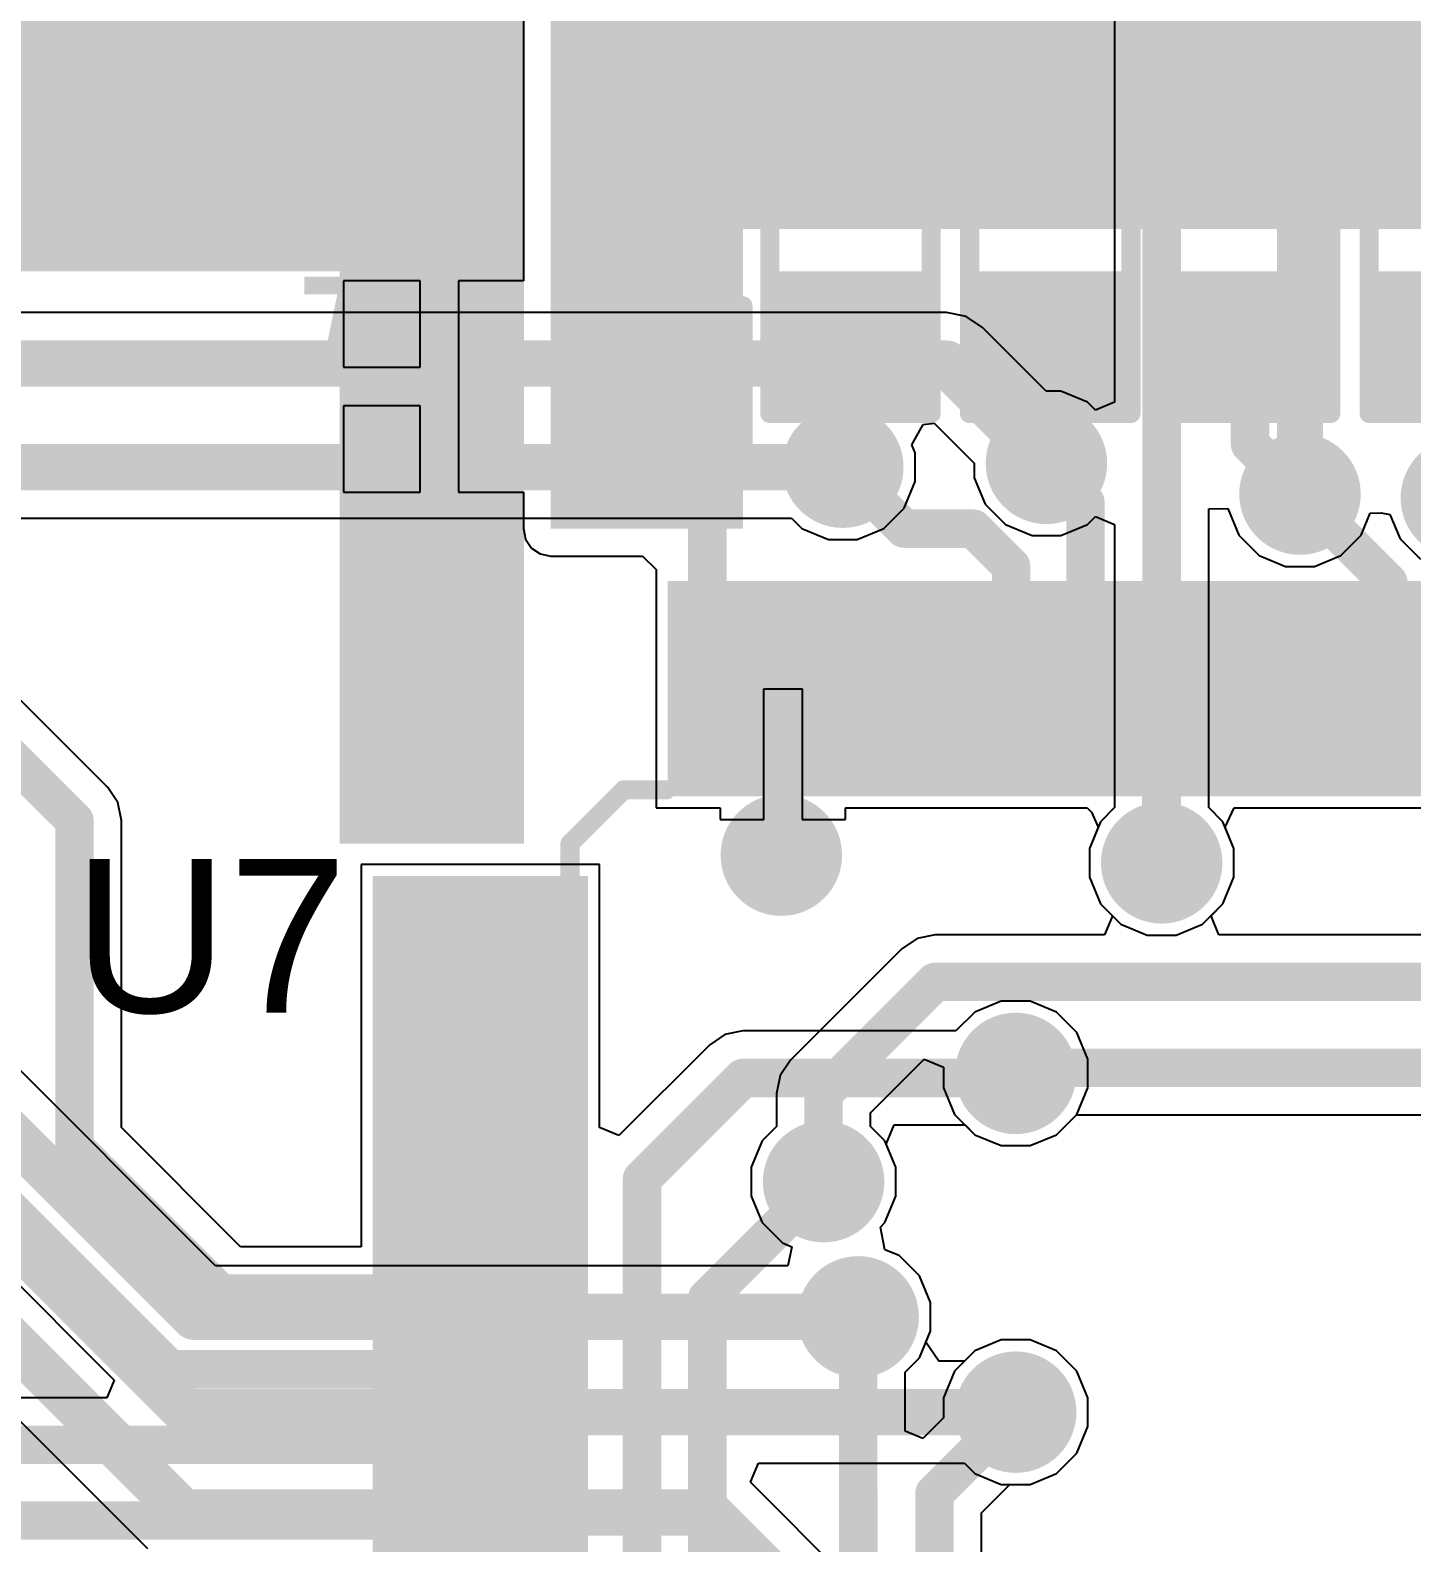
# Model space of a CAD drawing. Header units: millimetres. Extents: x -0.21 to 3.18, y -0.07 to 2.49.
# Drawn here: x 1.6935 to 2.0531, y 1.281 to 1.6747 of the extents above; entities that cross this region are included whole.
import ezdxf

# ---------------------------------------------------------------- set-up
doc = ezdxf.new("R2010")
doc.units = ezdxf.units.MM
doc.header["$MEASUREMENT"] = 0
for name, color, linetype in [('BottomLayer', 5, 'Continuous'), ('BottomSolder', 6, 'Continuous'), ('TopLayer', 1, 'Continuous'), ('TopOverlay', 2, 'Continuous'), ('TopPaste', 8, 'Continuous'), ('TopSolder', 216, 'Continuous'), ('ViaHoleLayer', 16, 'Continuous')]:
    doc.layers.add(name, color=color, linetype=linetype)
doc.styles.add('Arial', font='', dxfattribs={"height": 0.2})
doc.styles.get('Arial').set_extended_font_data('Arial')

# ---------------------------------------------------------------- blocks, each defined once
blk = doc.blocks.new('48_LQFP__7_7___16')
at = {"layer": 'TopLayer'}
for points in [[(0.19134, 0.05551), (0.19134, 0.04291), (0.14331, 0.04291), (0.14331, 0.05551)], [(0.19134, 0.03583), (0.19134, 0.02323), (0.14331, 0.02323), (0.14331, 0.03583)], [(0.19134, 0.01614), (0.19134, 0.00354), (0.14331, 0.00354), (0.14331, 0.01614)], [(0.19134, -0.00354), (0.19134, -0.01614), (0.14331, -0.01614), (0.14331, -0.00354)], [(0.19134, -0.02323), (0.19134, -0.03583), (0.14331, -0.03583), (0.14331, -0.02323)], [(0.19134, -0.04291), (0.19134, -0.05551), (0.14331, -0.05551), (0.14331, -0.04291)], [(0.19134, -0.0626), (0.19134, -0.0752), (0.14331, -0.0752), (0.14331, -0.0626)], [(0.19134, -0.08228), (0.19134, -0.09488), (0.14331, -0.09488), (0.14331, -0.08228)], [(0.19134, -0.10197), (0.19134, -0.11457), (0.14331, -0.11457), (0.14331, -0.10197)], [(-0.0626, -0.14331), (-0.0626, -0.19134), (-0.0752, -0.19134), (-0.0752, -0.14331)], [(-0.04291, -0.14331), (-0.04291, -0.19134), (-0.05551, -0.19134), (-0.05551, -0.14331)], [(-0.02323, -0.14331), (-0.02323, -0.19134), (-0.03583, -0.19134), (-0.03583, -0.14331)], [(-0.00354, -0.14331), (-0.00354, -0.19134), (-0.01614, -0.19134), (-0.01614, -0.14331)], [(0.01614, -0.14331), (0.01614, -0.19134), (0.00354, -0.19134), (0.00354, -0.14331)], [(0.03583, -0.14331), (0.03583, -0.19134), (0.02323, -0.19134), (0.02323, -0.14331)], [(0.05551, -0.14331), (0.05551, -0.19134), (0.04291, -0.19134), (0.04291, -0.14331)], [(0.0752, -0.14331), (0.0752, -0.19134), (0.0626, -0.19134), (0.0626, -0.14331)], [(0.09488, -0.14331), (0.09488, -0.19134), (0.08228, -0.19134), (0.08228, -0.14331)], [(0.11457, -0.14331), (0.11457, -0.19134), (0.10197, -0.19134), (0.10197, -0.14331)]]:
    blk.add_hatch(color=1, dxfattribs=at).paths.add_polyline_path(points)
at = {"layer": 'TopPaste'}
for points in [[(0.19134, 0.05551), (0.19134, 0.04291), (0.14331, 0.04291), (0.14331, 0.05551)], [(0.19134, 0.03583), (0.19134, 0.02323), (0.14331, 0.02323), (0.14331, 0.03583)], [(0.19134, 0.01614), (0.19134, 0.00354), (0.14331, 0.00354), (0.14331, 0.01614)], [(0.19134, -0.00354), (0.19134, -0.01614), (0.14331, -0.01614), (0.14331, -0.00354)], [(0.19134, -0.02323), (0.19134, -0.03583), (0.14331, -0.03583), (0.14331, -0.02323)], [(0.19134, -0.04291), (0.19134, -0.05551), (0.14331, -0.05551), (0.14331, -0.04291)], [(0.19134, -0.0626), (0.19134, -0.0752), (0.14331, -0.0752), (0.14331, -0.0626)], [(0.19134, -0.08228), (0.19134, -0.09488), (0.14331, -0.09488), (0.14331, -0.08228)], [(0.19134, -0.10197), (0.19134, -0.11457), (0.14331, -0.11457), (0.14331, -0.10197)], [(-0.0626, -0.14331), (-0.0626, -0.19134), (-0.0752, -0.19134), (-0.0752, -0.14331)], [(-0.04291, -0.14331), (-0.04291, -0.19134), (-0.05551, -0.19134), (-0.05551, -0.14331)], [(-0.02323, -0.14331), (-0.02323, -0.19134), (-0.03583, -0.19134), (-0.03583, -0.14331)], [(-0.00354, -0.14331), (-0.00354, -0.19134), (-0.01614, -0.19134), (-0.01614, -0.14331)], [(0.01614, -0.14331), (0.01614, -0.19134), (0.00354, -0.19134), (0.00354, -0.14331)], [(0.03583, -0.14331), (0.03583, -0.19134), (0.02323, -0.19134), (0.02323, -0.14331)], [(0.05551, -0.14331), (0.05551, -0.19134), (0.04291, -0.19134), (0.04291, -0.14331)], [(0.0752, -0.14331), (0.0752, -0.19134), (0.0626, -0.19134), (0.0626, -0.14331)], [(0.09488, -0.14331), (0.09488, -0.19134), (0.08228, -0.19134), (0.08228, -0.14331)], [(0.11457, -0.14331), (0.11457, -0.19134), (0.10197, -0.19134), (0.10197, -0.14331)]]:
    blk.add_hatch(color=8, dxfattribs=at).paths.add_polyline_path(points)
at = {"layer": 'TopSolder'}
for points in [[(0.19534, 0.05951), (0.19534, 0.03891), (0.13931, 0.03891), (0.13931, 0.05951)], [(0.19534, 0.03983), (0.19534, 0.01923), (0.13931, 0.01923), (0.13931, 0.03983)], [(0.19534, 0.02014), (0.19534, -0.00046), (0.13931, -0.00046), (0.13931, 0.02014)], [(0.19534, 0.00046), (0.19534, -0.02014), (0.13931, -0.02014), (0.13931, 0.00046)], [(0.19534, -0.01923), (0.19534, -0.03983), (0.13931, -0.03983), (0.13931, -0.01923)], [(0.19534, -0.03891), (0.19534, -0.05951), (0.13931, -0.05951), (0.13931, -0.03891)], [(0.19534, -0.0586), (0.19534, -0.0792), (0.13931, -0.0792), (0.13931, -0.0586)], [(0.19534, -0.07828), (0.19534, -0.09888), (0.13931, -0.09888), (0.13931, -0.07828)], [(0.19534, -0.09797), (0.19534, -0.11857), (0.13931, -0.11857), (0.13931, -0.09797)], [(-0.0586, -0.13931), (-0.0586, -0.19534), (-0.0792, -0.19534), (-0.0792, -0.13931)], [(-0.03891, -0.13931), (-0.03891, -0.19534), (-0.05951, -0.19534), (-0.05951, -0.13931)], [(-0.01923, -0.13931), (-0.01923, -0.19534), (-0.03983, -0.19534), (-0.03983, -0.13931)], [(0.00046, -0.13931), (0.00046, -0.19534), (-0.02014, -0.19534), (-0.02014, -0.13931)], [(0.02014, -0.13931), (0.02014, -0.19534), (-0.00046, -0.19534), (-0.00046, -0.13931)], [(0.03983, -0.13931), (0.03983, -0.19534), (0.01923, -0.19534), (0.01923, -0.13931)], [(0.05951, -0.13931), (0.05951, -0.19534), (0.03891, -0.19534), (0.03891, -0.13931)], [(0.0792, -0.13931), (0.0792, -0.19534), (0.0586, -0.19534), (0.0586, -0.13931)], [(0.09888, -0.13931), (0.09888, -0.19534), (0.07828, -0.19534), (0.07828, -0.13931)], [(0.11857, -0.13931), (0.11857, -0.19534), (0.09797, -0.19534), (0.09797, -0.13931)]]:
    blk.add_hatch(color=216, dxfattribs=at).paths.add_polyline_path(points)
at = {"layer": 'TopOverlay', "const_width": 0.005}
for points in [[(0.144, -0.119), (0.144, -0.127)], [(0.144, -0.127), (0.13, -0.141)], [(0.13, -0.141), (0.119, -0.141)]]:
    blk.add_lwpolyline(points, dxfattribs=at)
at = {"layer": 'TopOverlay', "const_width": 0.0025}
for points in [[(0.14275, -0.119, 1), (0.14525, -0.119, 1)], [(0.14275, -0.127, 1), (0.14525, -0.127, 1)], [(0.14275, -0.127, 1), (0.14525, -0.127, 1)], [(0.11775, -0.141, 1), (0.12025, -0.141, 1)], [(0.12875, -0.141, 1), (0.13125, -0.141, 1)], [(0.12875, -0.141, 1), (0.13125, -0.141, 1)]]:
    blk.add_lwpolyline(points, format="xyb", close=True, dxfattribs=at)
blk = doc.blocks.new('R___0603_25')
at = {"layer": 'TopLayer'}
for points in [[(-0.015, 0.0175), (-0.015, -0.0175), (-0.045, -0.0175), (-0.045, 0.0175)], [(0.045, 0.0175), (0.045, -0.0175), (0.015, -0.0175), (0.015, 0.0175)]]:
    blk.add_hatch(color=1, dxfattribs=at).paths.add_polyline_path(points)
at = {"layer": 'TopPaste'}
for points in [[(-0.015, 0.0175), (-0.015, -0.0175), (-0.045, -0.0175), (-0.045, 0.0175)], [(0.045, 0.0175), (0.045, -0.0175), (0.015, -0.0175), (0.015, 0.0175)]]:
    blk.add_hatch(color=8, dxfattribs=at).paths.add_polyline_path(points)
at = {"layer": 'TopSolder'}
for points in [[(-0.011, 0.0215), (-0.011, -0.0215), (-0.049, -0.0215), (-0.049, 0.0215)], [(0.049, 0.0215), (0.049, -0.0215), (0.011, -0.0215), (0.011, 0.0215)]]:
    blk.add_hatch(color=216, dxfattribs=at).paths.add_polyline_path(points)
at = {"layer": 'TopOverlay', "const_width": 0.005}
for points in [[(-0.048, -0.021), (-0.048, 0.021)], [(0.048, 0.021), (-0.048, 0.021)], [(0.048, -0.021), (0.048, 0.021)], [(0.048, -0.021), (-0.048, -0.021)]]:
    blk.add_lwpolyline(points, dxfattribs=at)
at = {"layer": 'TopOverlay', "const_width": 0.0025}
for points in [[(-0.04925, 0.021, 1), (-0.04675, 0.021, 1)], [(-0.04925, 0.021, 1), (-0.04675, 0.021, 1)], [(0.04675, 0.021, 1), (0.04925, 0.021, 1)], [(0.04675, 0.021, 1), (0.04925, 0.021, 1)], [(-0.04925, -0.021, 1), (-0.04675, -0.021, 1)], [(-0.04925, -0.021, 1), (-0.04675, -0.021, 1)], [(0.04675, -0.021, 1), (0.04925, -0.021, 1)], [(0.04675, -0.021, 1), (0.04925, -0.021, 1)]]:
    blk.add_lwpolyline(points, format="xyb", close=True, dxfattribs=at)
blk = doc.blocks.new('R___0603_26')
at = {"layer": 'TopLayer'}
for points in [[(-0.015, 0.0175), (-0.015, -0.0175), (-0.045, -0.0175), (-0.045, 0.0175)], [(0.045, 0.0175), (0.045, -0.0175), (0.015, -0.0175), (0.015, 0.0175)]]:
    blk.add_hatch(color=1, dxfattribs=at).paths.add_polyline_path(points)
at = {"layer": 'TopPaste'}
for points in [[(-0.015, 0.0175), (-0.015, -0.0175), (-0.045, -0.0175), (-0.045, 0.0175)], [(0.045, 0.0175), (0.045, -0.0175), (0.015, -0.0175), (0.015, 0.0175)]]:
    blk.add_hatch(color=8, dxfattribs=at).paths.add_polyline_path(points)
at = {"layer": 'TopSolder'}
for points in [[(-0.011, 0.0215), (-0.011, -0.0215), (-0.049, -0.0215), (-0.049, 0.0215)], [(0.049, 0.0215), (0.049, -0.0215), (0.011, -0.0215), (0.011, 0.0215)]]:
    blk.add_hatch(color=216, dxfattribs=at).paths.add_polyline_path(points)
at = {"layer": 'TopOverlay', "const_width": 0.005}
for points in [[(-0.048, -0.021), (-0.048, 0.021)], [(0.048, 0.021), (-0.048, 0.021)], [(0.048, -0.021), (0.048, 0.021)], [(0.048, -0.021), (-0.048, -0.021)]]:
    blk.add_lwpolyline(points, dxfattribs=at)
at = {"layer": 'TopOverlay', "const_width": 0.0025}
for points in [[(-0.04925, 0.021, 1), (-0.04675, 0.021, 1)], [(-0.04925, 0.021, 1), (-0.04675, 0.021, 1)], [(0.04675, 0.021, 1), (0.04925, 0.021, 1)], [(0.04675, 0.021, 1), (0.04925, 0.021, 1)], [(-0.04925, -0.021, 1), (-0.04675, -0.021, 1)], [(-0.04925, -0.021, 1), (-0.04675, -0.021, 1)], [(0.04675, -0.021, 1), (0.04925, -0.021, 1)], [(0.04675, -0.021, 1), (0.04925, -0.021, 1)]]:
    blk.add_lwpolyline(points, format="xyb", close=True, dxfattribs=at)
blk = doc.blocks.new('R___0603_33')
at = {"layer": 'TopLayer'}
for points in [[(-0.015, 0.0175), (-0.015, -0.0175), (-0.045, -0.0175), (-0.045, 0.0175)], [(0.045, 0.0175), (0.045, -0.0175), (0.015, -0.0175), (0.015, 0.0175)]]:
    blk.add_hatch(color=1, dxfattribs=at).paths.add_polyline_path(points)
at = {"layer": 'TopPaste'}
for points in [[(-0.015, 0.0175), (-0.015, -0.0175), (-0.045, -0.0175), (-0.045, 0.0175)], [(0.045, 0.0175), (0.045, -0.0175), (0.015, -0.0175), (0.015, 0.0175)]]:
    blk.add_hatch(color=8, dxfattribs=at).paths.add_polyline_path(points)
at = {"layer": 'TopSolder'}
for points in [[(-0.011, 0.0215), (-0.011, -0.0215), (-0.049, -0.0215), (-0.049, 0.0215)], [(0.049, 0.0215), (0.049, -0.0215), (0.011, -0.0215), (0.011, 0.0215)]]:
    blk.add_hatch(color=216, dxfattribs=at).paths.add_polyline_path(points)
at = {"layer": 'TopOverlay', "const_width": 0.005}
for points in [[(-0.048, 0.021), (-0.048, -0.021)], [(-0.048, 0.021), (0.048, 0.021)], [(0.048, 0.021), (0.048, -0.021)], [(-0.048, -0.021), (0.048, -0.021)]]:
    blk.add_lwpolyline(points, dxfattribs=at)
at = {"layer": 'TopOverlay', "const_width": 0.0025}
for points in [[(-0.04925, 0.021, 1), (-0.04675, 0.021, 1)], [(-0.04925, 0.021, 1), (-0.04675, 0.021, 1)], [(0.04675, 0.021, 1), (0.04925, 0.021, 1)], [(0.04675, 0.021, 1), (0.04925, 0.021, 1)], [(-0.04925, -0.021, 1), (-0.04675, -0.021, 1)], [(-0.04925, -0.021, 1), (-0.04675, -0.021, 1)], [(0.04675, -0.021, 1), (0.04925, -0.021, 1)], [(0.04675, -0.021, 1), (0.04925, -0.021, 1)]]:
    blk.add_lwpolyline(points, format="xyb", close=True, dxfattribs=at)
blk = doc.blocks.new('R___0603_34')
at = {"layer": 'TopLayer'}
for points in [[(-0.015, 0.0175), (-0.015, -0.0175), (-0.045, -0.0175), (-0.045, 0.0175)], [(0.045, 0.0175), (0.045, -0.0175), (0.015, -0.0175), (0.015, 0.0175)]]:
    blk.add_hatch(color=1, dxfattribs=at).paths.add_polyline_path(points)
at = {"layer": 'TopPaste'}
for points in [[(-0.015, 0.0175), (-0.015, -0.0175), (-0.045, -0.0175), (-0.045, 0.0175)], [(0.045, 0.0175), (0.045, -0.0175), (0.015, -0.0175), (0.015, 0.0175)]]:
    blk.add_hatch(color=8, dxfattribs=at).paths.add_polyline_path(points)
at = {"layer": 'TopSolder'}
for points in [[(-0.011, 0.0215), (-0.011, -0.0215), (-0.049, -0.0215), (-0.049, 0.0215)], [(0.049, 0.0215), (0.049, -0.0215), (0.011, -0.0215), (0.011, 0.0215)]]:
    blk.add_hatch(color=216, dxfattribs=at).paths.add_polyline_path(points)
at = {"layer": 'TopOverlay', "const_width": 0.005}
for points in [[(-0.048, 0.021), (-0.048, -0.021)], [(-0.048, 0.021), (0.048, 0.021)], [(0.048, 0.021), (0.048, -0.021)], [(-0.048, -0.021), (0.048, -0.021)]]:
    blk.add_lwpolyline(points, dxfattribs=at)
at = {"layer": 'TopOverlay', "const_width": 0.0025}
for points in [[(-0.04925, 0.021, 1), (-0.04675, 0.021, 1)], [(-0.04925, 0.021, 1), (-0.04675, 0.021, 1)], [(0.04675, 0.021, 1), (0.04925, 0.021, 1)], [(0.04675, 0.021, 1), (0.04925, 0.021, 1)], [(-0.04925, -0.021, 1), (-0.04675, -0.021, 1)], [(-0.04925, -0.021, 1), (-0.04675, -0.021, 1)], [(0.04675, -0.021, 1), (0.04925, -0.021, 1)], [(0.04675, -0.021, 1), (0.04925, -0.021, 1)]]:
    blk.add_lwpolyline(points, format="xyb", close=True, dxfattribs=at)
blk = doc.blocks.new('C___0603_116')
at = {"layer": 'TopLayer'}
for points in [[(-0.015, 0.0175), (-0.015, -0.0175), (-0.045, -0.0175), (-0.045, 0.0175)], [(0.045, 0.0175), (0.045, -0.0175), (0.015, -0.0175), (0.015, 0.0175)]]:
    blk.add_hatch(color=1, dxfattribs=at).paths.add_polyline_path(points)
at = {"layer": 'TopPaste'}
for points in [[(-0.015, 0.0175), (-0.015, -0.0175), (-0.045, -0.0175), (-0.045, 0.0175)], [(0.045, 0.0175), (0.045, -0.0175), (0.015, -0.0175), (0.015, 0.0175)]]:
    blk.add_hatch(color=8, dxfattribs=at).paths.add_polyline_path(points)
at = {"layer": 'TopSolder'}
for points in [[(-0.01264, 0.01986), (-0.01264, -0.01986), (-0.04736, -0.01986), (-0.04736, 0.01986)], [(0.04736, 0.01986), (0.04736, -0.01986), (0.01264, -0.01986), (0.01264, 0.01986)]]:
    blk.add_hatch(color=216, dxfattribs=at).paths.add_polyline_path(points)
at = {"layer": 'TopOverlay', "const_width": 0.005}
for points in [[(-0.049, -0.021), (-0.049, 0.021)], [(-0.049, 0.021), (-0.018, 0.021)], [(0.018, 0.021), (0.049, 0.021)], [(0.049, -0.021), (0.049, 0.021)], [(-0.049, -0.021), (-0.018, -0.021)], [(0.018, -0.021), (0.049, -0.021)]]:
    blk.add_lwpolyline(points, dxfattribs=at)
at = {"layer": 'TopOverlay', "const_width": 0.0025}
for points in [[(-0.05025, 0.021, 1), (-0.04775, 0.021, 1)], [(-0.05025, 0.021, 1), (-0.04775, 0.021, 1)], [(-0.01925, 0.021, 1), (-0.01675, 0.021, 1)], [(0.01675, 0.021, 1), (0.01925, 0.021, 1)], [(0.04775, 0.021, 1), (0.05025, 0.021, 1)], [(0.04775, 0.021, 1), (0.05025, 0.021, 1)], [(-0.05025, -0.021, 1), (-0.04775, -0.021, 1)], [(-0.05025, -0.021, 1), (-0.04775, -0.021, 1)], [(-0.01925, -0.021, 1), (-0.01675, -0.021, 1)], [(0.01675, -0.021, 1), (0.01925, -0.021, 1)], [(0.04775, -0.021, 1), (0.05025, -0.021, 1)], [(0.04775, -0.021, 1), (0.05025, -0.021, 1)]]:
    blk.add_lwpolyline(points, format="xyb", close=True, dxfattribs=at)

msp = doc.modelspace()

# ---------------------------------------------------------------- hatches: boundary and pattern name
at = {"layer": 'BottomLayer'}
h = msp.add_hatch(color=5, dxfattribs=at)
edge = h.paths.add_edge_path()
edge.add_arc((1.905, 1.561), 0.01181, 0, 360)
h = msp.add_hatch(color=5, dxfattribs=at)
edge = h.paths.add_edge_path()
edge.add_arc((1.958, 1.562), 0.01181, 0, 360)
h = msp.add_hatch(color=5, dxfattribs=at)
edge = h.paths.add_edge_path()
edge.add_arc((2.024, 1.554), 0.01181, 0, 360)
h = msp.add_hatch(color=5, dxfattribs=at)
edge = h.paths.add_edge_path()
edge.add_arc((1.8, 1.485), 0.01181, 0, 360)
h = msp.add_hatch(color=5, dxfattribs=at)
edge = h.paths.add_edge_path()
edge.add_arc((1.889, 1.46), 0.01181, 0, 360)
h = msp.add_hatch(color=5, dxfattribs=at)
edge = h.paths.add_edge_path()
edge.add_arc((1.988, 1.458), 0.01181, 0, 360)
h = msp.add_hatch(color=5, dxfattribs=at)
edge = h.paths.add_edge_path()
edge.add_arc((1.95, 1.40319), 0.01181, 0, 360)
h = msp.add_hatch(color=5, dxfattribs=at)
edge = h.paths.add_edge_path()
edge.add_arc((1.9, 1.375), 0.01181, 0, 360)
h = msp.add_hatch(color=5, dxfattribs=at)
edge = h.paths.add_edge_path()
edge.add_arc((1.909, 1.33981), 0.01181, 0, 360)
h = msp.add_hatch(color=5, dxfattribs=at)
edge = h.paths.add_edge_path()
edge.add_arc((1.95, 1.315), 0.01181, 0, 360)
at = {"layer": 'BottomSolder'}
h = msp.add_hatch(color=6, dxfattribs=at)
edge = h.paths.add_edge_path()
edge.add_arc((1.905, 1.561), 0.01581, 0, 360)
h = msp.add_hatch(color=6, dxfattribs=at)
edge = h.paths.add_edge_path()
edge.add_arc((1.958, 1.562), 0.01581, 0, 360)
h = msp.add_hatch(color=6, dxfattribs=at)
edge = h.paths.add_edge_path()
edge.add_arc((2.024, 1.554), 0.01581, 0, 360)
h = msp.add_hatch(color=6, dxfattribs=at)
edge = h.paths.add_edge_path()
edge.add_arc((2.066, 1.553), 0.01581, 0, 360)
h = msp.add_hatch(color=6, dxfattribs=at)
edge = h.paths.add_edge_path()
edge.add_arc((1.8, 1.485), 0.01581, 0, 360)
h = msp.add_hatch(color=6, dxfattribs=at)
edge = h.paths.add_edge_path()
edge.add_arc((1.889, 1.46), 0.01581, 0, 360)
h = msp.add_hatch(color=6, dxfattribs=at)
edge = h.paths.add_edge_path()
edge.add_arc((1.988, 1.458), 0.01581, 0, 360)
h = msp.add_hatch(color=6, dxfattribs=at)
edge = h.paths.add_edge_path()
edge.add_arc((1.95, 1.40319), 0.01581, 0, 360)
h = msp.add_hatch(color=6, dxfattribs=at)
edge = h.paths.add_edge_path()
edge.add_arc((1.9, 1.375), 0.01581, 0, 360)
h = msp.add_hatch(color=6, dxfattribs=at)
edge = h.paths.add_edge_path()
edge.add_arc((1.909, 1.33981), 0.01581, 0, 360)
h = msp.add_hatch(color=6, dxfattribs=at)
edge = h.paths.add_edge_path()
edge.add_arc((1.95, 1.315), 0.01581, 0, 360)
at = {"layer": 'TopLayer'}
for points in [[(1.829, 1.545), (1.879, 1.545), (1.879, 1.821), (1.829, 1.821)], [(1.866, 1.637), (1.921, 1.637), (1.921, 1.821), (1.866, 1.821)], [(1.372, 1.612), (1.822, 1.612), (1.822, 1.71), (1.372, 1.71)], [(1.868, 1.623), (2.422, 1.623), (2.422, 1.686), (1.868, 1.686)], [(1.822, 1.635), (1.774, 1.635), (1.774, 1.463), (1.822, 1.463)]]:
    msp.add_hatch(color=1, dxfattribs=at).paths.add_polyline_path(points)
h = msp.add_hatch(color=1, dxfattribs=at)
edge = h.paths.add_edge_path()
edge.add_arc((1.905, 1.561), 0.01181, 0, 360)
h = msp.add_hatch(color=1, dxfattribs=at)
edge = h.paths.add_edge_path()
edge.add_arc((1.958, 1.562), 0.01181, 0, 360)
h = msp.add_hatch(color=1, dxfattribs=at)
edge = h.paths.add_edge_path()
edge.add_arc((2.024, 1.554), 0.01181, 0, 360)
h = msp.add_hatch(color=1, dxfattribs=at)
edge = h.paths.add_edge_path()
edge.add_arc((1.8, 1.485), 0.01181, 0, 360)
h = msp.add_hatch(color=1, dxfattribs=at)
edge = h.paths.add_edge_path()
edge.add_arc((1.889, 1.46), 0.01181, 0, 360)
h = msp.add_hatch(color=1, dxfattribs=at)
edge = h.paths.add_edge_path()
edge.add_arc((1.988, 1.458), 0.01181, 0, 360)
h = msp.add_hatch(color=1, dxfattribs=at)
edge = h.paths.add_edge_path()
edge.add_arc((1.95, 1.40319), 0.01181, 0, 360)
h = msp.add_hatch(color=1, dxfattribs=at)
edge = h.paths.add_edge_path()
edge.add_arc((1.9, 1.375), 0.01181, 0, 360)
h = msp.add_hatch(color=1, dxfattribs=at)
edge = h.paths.add_edge_path()
edge.add_arc((1.909, 1.33981), 0.01181, 0, 360)
h = msp.add_hatch(color=1, dxfattribs=at)
edge = h.paths.add_edge_path()
edge.add_arc((1.95, 1.315), 0.01181, 0, 360)
at = {"layer": 'TopSolder'}
h = msp.add_hatch(color=216, dxfattribs=at)
edge = h.paths.add_edge_path()
edge.add_arc((1.905, 1.561), 0.01581, 0, 360)
h = msp.add_hatch(color=216, dxfattribs=at)
edge = h.paths.add_edge_path()
edge.add_arc((1.958, 1.562), 0.01581, 0, 360)
h = msp.add_hatch(color=216, dxfattribs=at)
edge = h.paths.add_edge_path()
edge.add_arc((2.024, 1.554), 0.01581, 0, 360)
h = msp.add_hatch(color=216, dxfattribs=at)
edge = h.paths.add_edge_path()
edge.add_arc((2.066, 1.553), 0.01581, 0, 360)
h = msp.add_hatch(color=216, dxfattribs=at)
edge = h.paths.add_edge_path()
edge.add_arc((1.8, 1.485), 0.01581, 0, 360)
h = msp.add_hatch(color=216, dxfattribs=at)
edge = h.paths.add_edge_path()
edge.add_arc((1.889, 1.46), 0.01581, 0, 360)
h = msp.add_hatch(color=216, dxfattribs=at)
edge = h.paths.add_edge_path()
edge.add_arc((1.988, 1.458), 0.01581, 0, 360)
h = msp.add_hatch(color=216, dxfattribs=at)
edge = h.paths.add_edge_path()
edge.add_arc((1.95, 1.40319), 0.01581, 0, 360)
h = msp.add_hatch(color=216, dxfattribs=at)
edge = h.paths.add_edge_path()
edge.add_arc((1.9, 1.375), 0.01581, 0, 360)
h = msp.add_hatch(color=216, dxfattribs=at)
edge = h.paths.add_edge_path()
edge.add_arc((1.909, 1.33981), 0.01581, 0, 360)
h = msp.add_hatch(color=216, dxfattribs=at)
edge = h.paths.add_edge_path()
edge.add_arc((1.95, 1.315), 0.01581, 0, 360)
at = {"layer": 'ViaHoleLayer'}
h = msp.add_hatch(color=16, dxfattribs=at)
edge = h.paths.add_edge_path()
edge.add_arc((1.958, 1.562), 0.00591, 0, 360)
h = msp.add_hatch(color=16, dxfattribs=at)
edge = h.paths.add_edge_path()
edge.add_arc((1.905, 1.561), 0.00591, 0, 360)
h = msp.add_hatch(color=16, dxfattribs=at)
edge = h.paths.add_edge_path()
edge.add_arc((2.024, 1.554), 0.00591, 0, 360)
h = msp.add_hatch(color=16, dxfattribs=at)
edge = h.paths.add_edge_path()
edge.add_arc((1.8, 1.485), 0.00591, 0, 360)
h = msp.add_hatch(color=16, dxfattribs=at)
edge = h.paths.add_edge_path()
edge.add_arc((1.889, 1.46), 0.00591, 0, 360)
h = msp.add_hatch(color=16, dxfattribs=at)
edge = h.paths.add_edge_path()
edge.add_arc((1.988, 1.458), 0.00591, 0, 360)
h = msp.add_hatch(color=16, dxfattribs=at)
edge = h.paths.add_edge_path()
edge.add_arc((1.95, 1.40319), 0.00591, 0, 360)
h = msp.add_hatch(color=16, dxfattribs=at)
edge = h.paths.add_edge_path()
edge.add_arc((1.9, 1.375), 0.00591, 0, 360)
h = msp.add_hatch(color=16, dxfattribs=at)
edge = h.paths.add_edge_path()
edge.add_arc((1.909, 1.33981), 0.00591, 0, 360)
h = msp.add_hatch(color=16, dxfattribs=at)
edge = h.paths.add_edge_path()
edge.add_arc((1.95, 1.315), 0.00591, 0, 360)

# ---------------------------------------------------------------- linework, layer by layer
at = {"layer": 'BottomLayer'}
for p, q in [((1.97576, 1.68293), (1.97576, 1.57791)), ((1.932, 1.60125), (1.08549, 1.60125)), ((1.93707, 1.60025), (1.932, 1.60125)), ((1.94137, 1.59737), (1.93707, 1.60025)), ((1.95793, 1.58081), (1.94137, 1.59737)), ((1.96174, 1.58081), (1.95793, 1.58081)), ((1.96866, 1.57795), (1.96174, 1.58081)), ((1.97076, 1.57584), (1.96866, 1.57795)), ((1.97576, 1.57791), (1.97076, 1.57584)), ((1.92293, 1.56686), (1.92593, 1.57209)), ((1.92593, 1.57209), (1.92881, 1.57244)), ((1.92881, 1.57244), (1.93919, 1.56207)), ((1.92381, 1.56474), (1.92293, 1.56686)), ((1.92381, 1.55726), (1.92381, 1.56474)), ((1.93919, 1.56207), (1.93919, 1.55826)), ((1.92095, 1.55034), (1.92381, 1.55726)), ((1.93919, 1.55826), (1.94205, 1.55134)), ((1.65631, 1.54775), (1.89165, 1.54775)), ((1.89165, 1.54775), (1.89434, 1.54505)), ((1.91566, 1.54505), (1.92095, 1.55034)), ((1.94205, 1.55134), (1.94734, 1.54605)), ((1.96866, 1.54605), (1.97076, 1.54816)), ((1.97076, 1.54816), (1.97576, 1.54609)), ((2.00024, 1.55015), (2.00519, 1.55026)), ((2.00024, 1.47237), (2.00024, 1.55015)), ((2.00519, 1.55026), (2.00805, 1.54334)), ((2.03995, 1.54334), (2.04229, 1.54901)), ((2.04229, 1.54901), (2.04511, 1.54915)), ((2.04511, 1.54915), (2.04743, 1.54868)), ((2.04743, 1.54868), (2.05005, 1.54234)), ((1.89434, 1.54505), (1.90126, 1.54219)), ((1.90874, 1.54219), (1.91566, 1.54505)), ((1.94734, 1.54605), (1.95426, 1.54319)), ((1.96174, 1.54319), (1.96866, 1.54605)), ((1.97576, 1.54609), (1.97576, 1.47237)), ((1.90126, 1.54219), (1.90874, 1.54219)), ((1.95426, 1.54319), (1.96174, 1.54319)), ((2.00805, 1.54334), (2.01334, 1.53805)), ((2.03466, 1.53805), (2.03995, 1.54334)), ((2.05005, 1.54234), (2.05534, 1.53705)), ((2.01334, 1.53805), (2.02026, 1.53519)), ((2.02774, 1.53519), (2.03466, 1.53805)), ((2.02026, 1.53519), (2.02774, 1.53519)), ((1.97576, 1.47237), (1.97205, 1.46866)), ((2.00395, 1.46866), (2.00024, 1.47237)), ((1.97205, 1.46866), (1.96919, 1.46174)), ((2.00681, 1.46174), (2.00395, 1.46866)), ((1.74168, 1.35307), (1.63078, 1.46396)), ((1.96919, 1.46174), (1.96919, 1.45426)), ((2.00681, 1.45426), (2.00681, 1.46174)), ((1.96919, 1.45426), (1.97205, 1.44734)), ((2.00395, 1.44734), (2.00681, 1.45426)), ((1.97205, 1.44734), (1.97516, 1.44424)), ((2.00084, 1.44424), (2.00395, 1.44734)), ((1.97516, 1.44424), (1.97309, 1.43924)), ((2.00291, 1.43924), (2.00084, 1.44424)), ((1.92432, 1.4383), (1.92035, 1.43565)), ((1.929, 1.43924), (1.92432, 1.4383)), ((1.97309, 1.43924), (1.929, 1.43924)), ((2.79563, 1.43924), (2.00291, 1.43924)), ((1.92035, 1.43565), (1.89135, 1.40665)), ((1.59177, 1.41175), (1.724, 1.27951)), ((1.89135, 1.40665), (1.8887, 1.40268)), ((1.91224, 1.39293), (1.92619, 1.40689)), ((1.92619, 1.40689), (1.93119, 1.40481)), ((1.8887, 1.40268), (1.88776, 1.398)), ((1.93119, 1.40481), (1.93119, 1.39945)), ((1.88776, 1.398), (1.88776, 1.38937)), ((1.93119, 1.39945), (1.93405, 1.39253)), ((1.91224, 1.38937), (1.91224, 1.39293)), ((1.93405, 1.39253), (1.93934, 1.38724)), ((1.96066, 1.38724), (1.96579, 1.39237)), ((1.96579, 1.39237), (2.77833, 1.39237)), ((1.88776, 1.38937), (1.88405, 1.38566)), ((1.91595, 1.38566), (1.91224, 1.38937)), ((1.93934, 1.38724), (1.94626, 1.38438)), ((1.95374, 1.38438), (1.96066, 1.38724)), ((1.88405, 1.38566), (1.88119, 1.37874)), ((1.91881, 1.37874), (1.91595, 1.38566)), ((1.94626, 1.38438), (1.95374, 1.38438)), ((1.88119, 1.37874), (1.88119, 1.37126)), ((1.91881, 1.37126), (1.91881, 1.37874)), ((1.88119, 1.37126), (1.88405, 1.36434)), ((1.91595, 1.36434), (1.91881, 1.37126)), ((1.88405, 1.36434), (1.88934, 1.35905)), ((1.91479, 1.36319), (1.91595, 1.36434)), ((1.91596, 1.35729), (1.91479, 1.36319)), ((1.88934, 1.35905), (1.89173, 1.35807)), ((1.89173, 1.35807), (1.89073, 1.35307)), ((1.91966, 1.35576), (1.91596, 1.35729)), ((1.92495, 1.35047), (1.91966, 1.35576)), ((1.89073, 1.35307), (1.74168, 1.35307)), ((1.92781, 1.34355), (1.92495, 1.35047)), ((1.92781, 1.33607), (1.92781, 1.34355)), ((1.92665, 1.33325), (1.92781, 1.33607)), ((1.92999, 1.32825), (1.92665, 1.33325)), ((1.93934, 1.33095), (1.93665, 1.32825)), ((1.94626, 1.33381), (1.93934, 1.33095)), ((1.95374, 1.33381), (1.94626, 1.33381)), ((1.96066, 1.33095), (1.95374, 1.33381)), ((1.96595, 1.32566), (1.96066, 1.33095)), ((1.93665, 1.32825), (1.92999, 1.32825)), ((1.96881, 1.31874), (1.96595, 1.32566)), ((1.96881, 1.31126), (1.96881, 1.31874)), ((1.96595, 1.30434), (1.96881, 1.31126)), ((1.96066, 1.29905), (1.96595, 1.30434)), ((1.881, 1.29675), (1.88307, 1.30175)), ((1.88307, 1.30175), (1.93665, 1.30175)), ((1.93665, 1.30175), (1.93934, 1.29905)), ((1.94449, 1.23325), (1.881, 1.29675)), ((1.93934, 1.29905), (1.94626, 1.29619)), ((1.94626, 1.29619), (1.95374, 1.29619)), ((1.95374, 1.29619), (1.96066, 1.29905))]:
    msp.add_line(p, q, dxfattribs=at)
for points, const_width in [([(2.024, 1.554), (2.024, 1.69)], 0.012), ([(1.988, 1.458), (1.988, 1.688)], 0.01), ([(1.08, 1.588), (1.932, 1.588)], 0.012), ([(1.932, 1.588), (1.958, 1.562)], 0.012), ([(1.056, 1.561), (1.905, 1.561)], 0.012), ([(1.613, 1.463), (1.73619, 1.33981)], 0.012), ([(1.60513, 1.444), (1.73413, 1.315)], 0.012), ([(1.59726, 1.425), (1.73338, 1.28888)], 0.012), ([(1.9, 1.398), (1.929, 1.427)], 0.01), ([(1.929, 1.427), (2.81, 1.427)], 0.01), ([(1.95, 1.40319), (1.95142, 1.40461)], 0.01), ([(1.95142, 1.40461), (2.78339, 1.40461)], 0.01), ([(1.9, 1.375), (1.9, 1.398)], 0.01), ([(1.73619, 1.33981), (1.90738, 1.33981)], 0.012), ([(1.90738, 1.33981), (1.90819, 1.339)], 0.012), ([(1.73413, 1.315), (1.95, 1.315)], 0.012), ([(1.73338, 1.28888), (1.87012, 1.28888)], 0.012), ([(1.87012, 1.28888), (1.939, 1.22)], 0.012)]:
    msp.add_lwpolyline(points, dxfattribs=dict(at, const_width=const_width))
for points, const_width in [([(1.929, 1.588, 1), (1.935, 1.588, 1)], 0.006), ([(1.929, 1.588, 1), (1.935, 1.588, 1)], 0.006), ([(1.955, 1.562, 1), (1.961, 1.562, 1)], 0.006), ([(1.902, 1.561, 1), (1.908, 1.561, 1)], 0.006), ([(2.021, 1.554, 1), (2.027, 1.554, 1)], 0.006), ([(1.9855, 1.458, 1), (1.9905, 1.458, 1)], 0.005), ([(1.9265, 1.427, 1), (1.9315, 1.427, 1)], 0.005), ([(1.9265, 1.427, 1), (1.9315, 1.427, 1)], 0.005), ([(1.94892, 1.40461, 1), (1.95392, 1.40461, 1)], 0.005), ([(1.94892, 1.40461, 1), (1.95392, 1.40461, 1)], 0.005), ([(1.9475, 1.40319, 1), (1.9525, 1.40319, 1)], 0.005), ([(1.8975, 1.398, 1), (1.9025, 1.398, 1)], 0.005), ([(1.8975, 1.398, 1), (1.9025, 1.398, 1)], 0.005), ([(1.8975, 1.375, 1), (1.9025, 1.375, 1)], 0.005), ([(1.73319, 1.33981, 1), (1.73919, 1.33981, 1)], 0.006), ([(1.73319, 1.33981, 1), (1.73919, 1.33981, 1)], 0.006), ([(1.90438, 1.33981, 1), (1.91038, 1.33981, 1)], 0.006), ([(1.90438, 1.33981, 1), (1.91038, 1.33981, 1)], 0.006), ([(1.90519, 1.339, 1), (1.91119, 1.339, 1)], 0.006), ([(1.73113, 1.315, 1), (1.73713, 1.315, 1)], 0.006), ([(1.73113, 1.315, 1), (1.73713, 1.315, 1)], 0.006), ([(1.947, 1.315, 1), (1.953, 1.315, 1)], 0.006), ([(1.73038, 1.28888, 1), (1.73638, 1.28888, 1)], 0.006), ([(1.73038, 1.28888, 1), (1.73638, 1.28888, 1)], 0.006), ([(1.86712, 1.28888, 1), (1.87312, 1.28888, 1)], 0.006), ([(1.86712, 1.28888, 1), (1.87312, 1.28888, 1)], 0.006)]:
    msp.add_lwpolyline(points, format="xyb", close=True, dxfattribs=dict(at, const_width=const_width))
at = {"layer": 'TopLayer'}
for p, q in [((1.82186, 1.71286), (1.82186, 1.6095)), ((1.795, 1.6095), (1.775, 1.6095)), ((1.775, 1.6095), (1.775, 1.587)), ((1.795, 1.587), (1.795, 1.6095)), ((1.82186, 1.6095), (1.805, 1.6095)), ((1.805, 1.6095), (1.805, 1.582)), ((1.775, 1.587), (1.795, 1.587)), ((1.805, 1.582), (1.805, 1.5545)), ((1.795, 1.577), (1.775, 1.577)), ((1.775, 1.577), (1.775, 1.5545)), ((1.795, 1.5545), (1.795, 1.577)), ((1.775, 1.5545), (1.795, 1.5545)), ((1.805, 1.5545), (1.82186, 1.5545)), ((1.82186, 1.5545), (1.82186, 1.545)), ((1.82186, 1.545), (1.82241, 1.54227)), ((1.82241, 1.54227), (1.82395, 1.53995)), ((1.82395, 1.53995), (1.82627, 1.53841)), ((1.82627, 1.53841), (1.829, 1.53786)), ((1.829, 1.53786), (1.85289, 1.53786)), ((1.85289, 1.53786), (1.85643, 1.53434)), ((1.85643, 1.53434), (1.85643, 1.47231)), ((1.71365, 1.47765), (1.66781, 1.52349)), ((1.88442, 1.46931), (1.88442, 1.50332)), ((1.88442, 1.50332), (1.89442, 1.50332)), ((1.89442, 1.50332), (1.89442, 1.46931)), ((1.7163, 1.47368), (1.71365, 1.47765)), ((1.71724, 1.469), (1.7163, 1.47368)), ((1.71724, 1.38907), (1.71724, 1.469)), ((1.85643, 1.47231), (1.87312, 1.47231)), ((1.87312, 1.47231), (1.87312, 1.46931)), ((1.87312, 1.46931), (1.88442, 1.46931)), ((1.89442, 1.46931), (1.90572, 1.46931)), ((1.90572, 1.46931), (1.90572, 1.47231)), ((1.90572, 1.47231), (1.96863, 1.47231)), ((1.96863, 1.47231), (1.9697, 1.47117)), ((1.9697, 1.47117), (1.97149, 1.46731)), ((2.00451, 1.46731), (2.00683, 1.47231)), ((2.00683, 1.47231), (2.07405, 1.47231)), ((1.97149, 1.46731), (1.96919, 1.46174)), ((2.00681, 1.46174), (2.00451, 1.46731)), ((1.96919, 1.46174), (1.96919, 1.45426)), ((2.00681, 1.45426), (2.00681, 1.46174)), ((1.84169, 1.45757), (1.77966, 1.45757)), ((1.77966, 1.45757), (1.77966, 1.43097)), ((1.84169, 1.41128), (1.84169, 1.45757)), ((1.96919, 1.45426), (1.97205, 1.44734)), ((2.00395, 1.44734), (2.00681, 1.45426)), ((1.97205, 1.44734), (1.97734, 1.44205)), ((1.99866, 1.44205), (2.00395, 1.44734)), ((1.97734, 1.44205), (1.98426, 1.43919)), ((1.99174, 1.43919), (1.99866, 1.44205)), ((1.98426, 1.43919), (1.99174, 1.43919)), ((1.77966, 1.43097), (1.77966, 1.3916)), ((1.94626, 1.422), (1.93934, 1.41914)), ((1.95374, 1.422), (1.94626, 1.422)), ((1.96066, 1.41914), (1.95374, 1.422)), ((1.93934, 1.41914), (1.93444, 1.41424)), ((1.96595, 1.41384), (1.96066, 1.41914)), ((1.879, 1.41424), (1.87432, 1.4133)), ((1.93444, 1.41424), (1.879, 1.41424)), ((1.96881, 1.40693), (1.96595, 1.41384)), ((1.84169, 1.38907), (1.84169, 1.41128)), ((1.87035, 1.41065), (1.84669, 1.387)), ((1.87432, 1.4133), (1.87035, 1.41065)), ((1.96881, 1.39945), (1.96881, 1.40693)), ((1.96595, 1.39253), (1.96881, 1.39945)), ((1.77966, 1.3916), (1.77966, 1.35808)), ((1.96066, 1.38724), (1.96595, 1.39253)), ((1.74823, 1.35808), (1.71724, 1.38907)), ((1.84669, 1.387), (1.84169, 1.38907)), ((1.91632, 1.38476), (1.91837, 1.38976)), ((1.91837, 1.38976), (1.93682, 1.38976)), ((1.93682, 1.38976), (1.93934, 1.38724)), ((1.93934, 1.38724), (1.94626, 1.38438)), ((1.95374, 1.38438), (1.96066, 1.38724)), ((1.91881, 1.37874), (1.91632, 1.38476)), ((1.94626, 1.38438), (1.95374, 1.38438)), ((1.91881, 1.37126), (1.91881, 1.37874)), ((1.91595, 1.36434), (1.91881, 1.37126)), ((1.67335, 1.36535), (1.71537, 1.32333)), ((1.91479, 1.36319), (1.91595, 1.36434)), ((1.91596, 1.35729), (1.91479, 1.36319)), ((1.77966, 1.35808), (1.74823, 1.35808)), ((1.91966, 1.35576), (1.91596, 1.35729)), ((1.92495, 1.35047), (1.91966, 1.35576)), ((1.92781, 1.34355), (1.92495, 1.35047)), ((1.92781, 1.33607), (1.92781, 1.34355)), ((1.92495, 1.32916), (1.92781, 1.33607)), ((1.93934, 1.33095), (1.93405, 1.32566)), ((1.94626, 1.33381), (1.93934, 1.33095)), ((1.95374, 1.33381), (1.94626, 1.33381)), ((1.96066, 1.33095), (1.95374, 1.33381)), ((1.96595, 1.32566), (1.96066, 1.33095)), ((1.92124, 1.32544), (1.92495, 1.32916)), ((1.71537, 1.32333), (1.71346, 1.31871)), ((1.92124, 1.31007), (1.92124, 1.32544)), ((1.93405, 1.32566), (1.93119, 1.31874)), ((1.96881, 1.31874), (1.96595, 1.32566)), ((1.71346, 1.31871), (1.63366, 1.31871)), ((1.93119, 1.31874), (1.93119, 1.31349)), ((1.96881, 1.31126), (1.96881, 1.31874)), ((1.93119, 1.31349), (1.92585, 1.30816)), ((1.96595, 1.30434), (1.96881, 1.31126)), ((1.92585, 1.30816), (1.92124, 1.31007)), ((1.96066, 1.29905), (1.96595, 1.30434)), ((1.94113, 1.28883), (1.94849, 1.29619)), ((1.94849, 1.29619), (1.95374, 1.29619)), ((1.95374, 1.29619), (1.96066, 1.29905)), ((1.94113, 1.22942), (1.94113, 1.28883))]:
    msp.add_line(p, q, dxfattribs=at)
at = {"layer": 'TopLayer', "const_width": 0.01}
for points in [[(1.905, 1.591), (1.907, 1.593)], [(1.905, 1.561), (1.905, 1.591)], [(1.958, 1.592), (1.959, 1.593)], [(1.958, 1.562), (1.958, 1.592)], [(2.011, 1.567), (2.011, 1.593)], [(1.859, 1.581), (1.86, 1.582)], [(1.859, 1.581), (1.86973, 1.57027)], [(1.86973, 1.50332), (1.86973, 1.57027)], [(2.011, 1.567), (2.047, 1.531)], [(1.905, 1.561), (1.921, 1.545)], [(1.958, 1.55949), (1.958, 1.562)], [(1.958, 1.562), (1.96816, 1.55184)], [(1.96816, 1.50332), (1.96816, 1.55184)], [(1.921, 1.545), (1.939, 1.545)], [(1.939, 1.545), (1.94881, 1.53519)], [(1.94881, 1.50366), (1.94881, 1.53519)], [(2.047, 1.517), (2.047, 1.531)], [(1.649, 1.525), (1.705, 1.469)], [(1.88921, 1.50311), (1.88942, 1.50332)], [(1.88921, 1.46021), (1.88921, 1.50311)], [(1.94847, 1.50332), (1.94881, 1.50366)], [(1.98784, 1.45816), (1.98784, 1.50332)], [(2.0456, 1.50462), (2.0469, 1.50332)], [(1.705, 1.384), (1.705, 1.469)], [(1.889, 1.46), (1.88921, 1.46021)], [(1.98784, 1.45816), (1.988, 1.458)], [(1.85273, 1.37573), (1.879, 1.402)], [(1.879, 1.402), (1.94881, 1.402)], [(1.94881, 1.402), (1.95, 1.40319)], [(1.705, 1.384), (1.74316, 1.34584)], [(1.682, 1.374), (1.72984, 1.32616)], [(1.85273, 1.27466), (1.85273, 1.37573)], [(1.86973, 1.34473), (1.9, 1.375)], [(1.74316, 1.34584), (1.81068, 1.34584)], [(1.86973, 1.16868), (1.86973, 1.34473)], [(1.909, 1.29481), (1.909, 1.33981)], [(1.72984, 1.32616), (1.81068, 1.32616)], [(1.92889, 1.29389), (1.95, 1.315)], [(1.6286, 1.30647), (1.81068, 1.30647)], [(1.909, 1.29481), (1.90905, 1.29476)], [(1.90905, 1.16873), (1.90905, 1.29476)], [(1.92889, 1.16878), (1.92889, 1.29389)], [(1.62044, 1.28679), (1.81068, 1.28679)]]:
    msp.add_lwpolyline(points, dxfattribs=at)
at = {"layer": 'TopLayer', "const_width": 0.005}
for points in [[(1.9025, 1.591, 1), (1.9075, 1.591, 1)], [(1.9025, 1.591, 1), (1.9075, 1.591, 1)], [(1.9045, 1.593, 1), (1.9095, 1.593, 1)], [(1.9555, 1.592, 1), (1.9605, 1.592, 1)], [(1.9555, 1.592, 1), (1.9605, 1.592, 1)], [(1.9565, 1.593, 1), (1.9615, 1.593, 1)], [(2.0085, 1.593, 1), (2.0135, 1.593, 1)], [(1.8575, 1.582, 1), (1.8625, 1.582, 1)], [(1.8565, 1.581, 1), (1.8615, 1.581, 1)], [(1.8565, 1.581, 1), (1.8615, 1.581, 1)], [(1.86723, 1.57027, 1), (1.87223, 1.57027, 1)], [(1.86723, 1.57027, 1), (1.87223, 1.57027, 1)], [(2.0085, 1.567, 1), (2.0135, 1.567, 1)], [(2.0085, 1.567, 1), (2.0135, 1.567, 1)], [(1.9025, 1.561, 1), (1.9075, 1.561, 1)], [(1.9025, 1.561, 1), (1.9075, 1.561, 1)], [(1.9555, 1.562, 1), (1.9605, 1.562, 1)], [(1.9555, 1.562, 1), (1.9605, 1.562, 1)], [(1.9555, 1.562, 1), (1.9605, 1.562, 1)], [(1.9555, 1.55949, 1), (1.9605, 1.55949, 1)], [(1.96566, 1.55184, 1), (1.97066, 1.55184, 1)], [(1.96566, 1.55184, 1), (1.97066, 1.55184, 1)], [(1.9185, 1.545, 1), (1.9235, 1.545, 1)], [(1.9185, 1.545, 1), (1.9235, 1.545, 1)], [(1.9365, 1.545, 1), (1.9415, 1.545, 1)], [(1.9365, 1.545, 1), (1.9415, 1.545, 1)], [(1.94631, 1.53519, 1), (1.95131, 1.53519, 1)], [(1.94631, 1.53519, 1), (1.95131, 1.53519, 1)], [(2.0445, 1.531, 1), (2.0495, 1.531, 1)], [(2.0445, 1.531, 1), (2.0495, 1.531, 1)], [(2.0445, 1.517, 1), (2.0495, 1.517, 1)], [(1.86723, 1.50332, 1), (1.87223, 1.50332, 1)], [(1.88671, 1.50311, 1), (1.89171, 1.50311, 1)], [(1.88671, 1.50311, 1), (1.89171, 1.50311, 1)], [(1.88692, 1.50332, 1), (1.89192, 1.50332, 1)], [(1.94597, 1.50332, 1), (1.95097, 1.50332, 1)], [(1.94631, 1.50366, 1), (1.95131, 1.50366, 1)], [(1.94631, 1.50366, 1), (1.95131, 1.50366, 1)], [(1.96566, 1.50332, 1), (1.97066, 1.50332, 1)], [(1.98534, 1.50332, 1), (1.99034, 1.50332, 1)], [(2.0431, 1.50462, 1), (2.0481, 1.50462, 1)], [(2.0444, 1.50332, 1), (2.0494, 1.50332, 1)], [(1.7025, 1.469, 1), (1.7075, 1.469, 1)], [(1.7025, 1.469, 1), (1.7075, 1.469, 1)], [(1.8865, 1.46, 1), (1.8915, 1.46, 1)], [(1.88671, 1.46021, 1), (1.89171, 1.46021, 1)], [(1.88671, 1.46021, 1), (1.89171, 1.46021, 1)], [(1.98534, 1.45816, 1), (1.99034, 1.45816, 1)], [(1.98534, 1.45816, 1), (1.99034, 1.45816, 1)], [(1.9855, 1.458, 1), (1.9905, 1.458, 1)], [(1.8765, 1.402, 1), (1.8815, 1.402, 1)], [(1.8765, 1.402, 1), (1.8815, 1.402, 1)], [(1.94631, 1.402, 1), (1.95131, 1.402, 1)], [(1.94631, 1.402, 1), (1.95131, 1.402, 1)], [(1.9475, 1.40319, 1), (1.9525, 1.40319, 1)], [(1.7025, 1.384, 1), (1.7075, 1.384, 1)], [(1.7025, 1.384, 1), (1.7075, 1.384, 1)], [(1.85023, 1.37573, 1), (1.85523, 1.37573, 1)], [(1.85023, 1.37573, 1), (1.85523, 1.37573, 1)], [(1.8975, 1.375, 1), (1.9025, 1.375, 1)], [(1.74066, 1.34584, 1), (1.74566, 1.34584, 1)], [(1.74066, 1.34584, 1), (1.74566, 1.34584, 1)], [(1.80818, 1.34584, 1), (1.81318, 1.34584, 1)], [(1.86723, 1.34473, 1), (1.87223, 1.34473, 1)], [(1.86723, 1.34473, 1), (1.87223, 1.34473, 1)], [(1.9065, 1.33981, 1), (1.9115, 1.33981, 1)], [(1.72734, 1.32616, 1), (1.73234, 1.32616, 1)], [(1.72734, 1.32616, 1), (1.73234, 1.32616, 1)], [(1.80818, 1.32616, 1), (1.81318, 1.32616, 1)], [(1.9475, 1.315, 1), (1.9525, 1.315, 1)], [(1.80818, 1.30647, 1), (1.81318, 1.30647, 1)], [(1.9065, 1.29481, 1), (1.9115, 1.29481, 1)], [(1.9065, 1.29481, 1), (1.9115, 1.29481, 1)], [(1.90655, 1.29476, 1), (1.91155, 1.29476, 1)], [(1.90655, 1.29476, 1), (1.91155, 1.29476, 1)], [(1.92639, 1.29389, 1), (1.93139, 1.29389, 1)], [(1.92639, 1.29389, 1), (1.93139, 1.29389, 1)], [(1.80818, 1.28679, 1), (1.81318, 1.28679, 1)]]:
    msp.add_lwpolyline(points, format="xyb", close=True, dxfattribs=at)

# ---------------------------------------------------------------- block references
for name, p, rotation in [('R___0603_33', (1.907, 1.623), 90), ('R___0603_34', (1.959, 1.623), 90), ('R___0603_25', (2.011, 1.623), 270), ('R___0603_26', (2.063, 1.623), 270), ('48_LQFP__7_7___16', (1.978, 1.336), 180)]:
    msp.add_blockref(name, p, dxfattribs=dict(rotation=rotation))
msp.add_blockref('C___0603_116', (1.83, 1.582))

# ---------------------------------------------------------------- texts
at = {"layer": 'TopOverlay', "style": 'Arial'}
msp.add_text('#', height=0.06, rotation=180, dxfattribs=at).set_placement((1.811, 1.64833))
msp.add_text('U7', height=0.04, dxfattribs=at).set_placement((1.70468, 1.41901))

doc.saveas('drawing.dxf')
